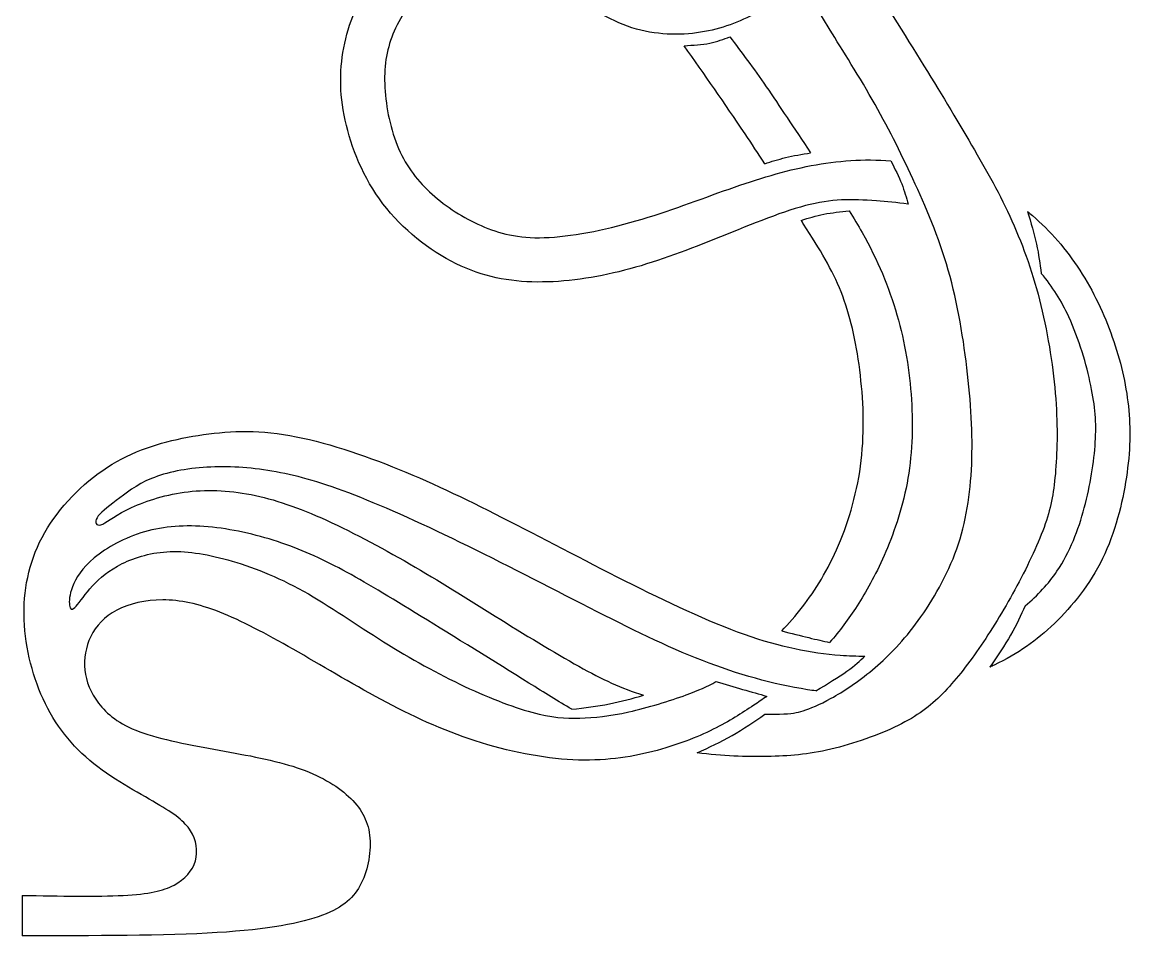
# Model space of a CAD drawing. Extents: x -11 to 8.6, y -2.9 to 35.2.
# Drawn here: x -3.737 to -0.462, y 4.728 to 7.426 of the extents above; entities that cross this region are included whole.
import ezdxf

# ---------------------------------------------------------------- set-up
doc = ezdxf.new("R2010")
doc.units = 0
doc.header["$MEASUREMENT"] = 0
doc.layers.add('LAYER_1', color=7, linetype='CONTINUOUS')

msp = doc.modelspace()

# ---------------------------------------------------------------- linework, layer by layer
at = {"layer": 'LAYER_1'}
for points, knots in [([(-1.12001, 6.8887), (-1.15253, 6.89321), (-1.18425, 6.8962), (-1.21341, 6.8984), (-1.21341, 6.8984), (-1.28734, 6.90402), (-1.34523, 6.90484), (-1.42319, 6.88435), (-1.42319, 6.88435), (-1.50116, 6.86384), (-1.59922, 6.82205), (-1.69165, 6.78508), (-1.69165, 6.78508), (-1.78408, 6.7481), (-1.8709, 6.71595), (-1.9581, 6.69346), (-1.9581, 6.69346), (-2.04529, 6.67095), (-2.13293, 6.65806), (-2.2157, 6.65886), (-2.2157, 6.65886), (-2.29849, 6.65968), (-2.37646, 6.67415), (-2.45522, 6.71272), (-2.45522, 6.71272), (-2.53398, 6.75131), (-2.61358, 6.81401), (-2.67143, 6.88996), (-2.67143, 6.88996), (-2.7293, 6.96591), (-2.76548, 7.05514), (-2.78316, 7.13672), (-2.78316, 7.13672), (-2.80084, 7.2183), (-2.80004, 7.29225), (-2.78438, 7.36378), (-2.78438, 7.36378), (-2.76871, 7.43532), (-2.73814, 7.50445), (-2.69556, 7.56271), (-2.69556, 7.56271), (-2.65297, 7.62098), (-2.59829, 7.66842), (-2.55288, 7.709), (-2.55288, 7.709), (-2.50748, 7.74959), (-2.4713, 7.78334), (-2.448, 7.80946), (-2.448, 7.80946), (-2.42469, 7.83558), (-2.41423, 7.85408), (-2.40942, 7.86974), (-2.40942, 7.86974), (-2.40459, 7.88542), (-2.40539, 7.8983), (-2.4098, 7.90833), (-2.4098, 7.90833), (-2.41423, 7.91837), (-2.42227, 7.92563), (-2.43592, 7.92522), (-2.43592, 7.92522), (-2.44959, 7.9248), (-2.46889, 7.91677), (-2.49581, 7.90753), (-2.49581, 7.90753), (-2.52274, 7.89828), (-2.55731, 7.88784), (-2.59267, 7.88303), (-2.59267, 7.88303), (-2.62803, 7.8782), (-2.66421, 7.879), (-2.70599, 7.88744), (-2.70599, 7.88744), (-2.74778, 7.89588), (-2.79523, 7.91195), (-2.84424, 7.94451), (-2.84424, 7.94451), (-2.89327, 7.97706), (-2.94393, 8.02609), (-2.98049, 8.08477), (-2.98049, 8.08477), (-3.01705, 8.14344), (-3.03958, 8.21175), (-3.04882, 8.27927), (-3.04882, 8.27927), (-3.05806, 8.34678), (-3.05402, 8.41351), (-3.0456, 8.47298), (-3.0456, 8.47298), (-3.03716, 8.53246), (-3.02429, 8.58472), (-2.99657, 8.6478), (-2.99657, 8.6478), (-2.96884, 8.7109), (-2.92623, 8.78485), (-2.86958, 8.85477), (-2.86958, 8.85477), (-2.81291, 8.92471), (-2.74217, 8.99062), (-2.6586, 9.04929), (-2.6586, 9.04929), (-2.57501, 9.10796), (-2.47853, 9.1594), (-2.39174, 9.19356), (-2.39174, 9.19356), (-2.30494, 9.22771), (-2.22775, 9.24459), (-2.12648, 9.25864), (-2.12648, 9.25864), (-2.02521, 9.27272), (-1.89982, 9.284), (-1.80258, 9.29082), (-1.80258, 9.29082), (-1.70532, 9.29765), (-1.63619, 9.30006), (-1.59439, 9.30126), (-1.59439, 9.30126), (-1.5526, 9.30246), (-1.53813, 9.30246), (-1.51964, 9.28518), (-1.51964, 9.28518), (-1.50116, 9.2679), (-1.47863, 9.23335), (-1.44287, 9.1791), (-1.44287, 9.1791), (-1.40711, 9.12484), (-1.35808, 9.05089), (-1.31588, 8.97133), (-1.31588, 8.97133), (-1.27369, 8.89175), (-1.23833, 8.80654), (-1.209, 8.73059), (-1.209, 8.73059), (-1.17965, 8.65464), (-1.15634, 8.58792), (-1.13906, 8.5156), (-1.13906, 8.5156), (-1.12178, 8.44326), (-1.11052, 8.36526), (-1.10691, 8.29133), (-1.10691, 8.29133), (-1.10328, 8.21739), (-1.10733, 8.14745), (-1.12018, 8.07633), (-1.12018, 8.07633), (-1.13303, 8.0052), (-1.15474, 7.93284), (-1.18206, 7.86735), (-1.18206, 7.86735), (-1.20938, 7.80184), (-1.24234, 7.74315), (-1.2801, 7.69132), (-1.2801, 7.69132), (-1.31789, 7.63948), (-1.3605, 7.59446), (-1.40751, 7.55589), (-1.40751, 7.55589), (-1.45454, 7.5173), (-1.50599, 7.48515), (-1.55743, 7.45823), (-1.55743, 7.45823), (-1.60887, 7.43131), (-1.6603, 7.40958), (-1.72138, 7.39833), (-1.72138, 7.39833), (-1.78246, 7.38709), (-1.85322, 7.38629), (-1.92274, 7.40597), (-1.92274, 7.40597), (-1.99225, 7.42567), (-2.06059, 7.46586), (-2.10036, 7.50443), (-2.10036, 7.50443), (-2.14015, 7.54302), (-2.15141, 7.58), (-2.16346, 7.623), (-2.16346, 7.623), (-2.17551, 7.666), (-2.1884, 7.71503), (-2.19884, 7.74396), (-2.19884, 7.74396), (-2.20928, 7.7729), (-2.21732, 7.78174), (-2.23258, 7.78615), (-2.23258, 7.78615), (-2.24785, 7.79058), (-2.27038, 7.79058), (-2.2981, 7.77613), (-2.2981, 7.77613), (-2.32583, 7.76165), (-2.35878, 7.73271), (-2.40298, 7.68971), (-2.40298, 7.68971), (-2.44718, 7.64671), (-2.50267, 7.58965), (-2.54647, 7.53781), (-2.54647, 7.53781), (-2.59027, 7.48597), (-2.62242, 7.43933), (-2.6421, 7.39071), (-2.6421, 7.39071), (-2.66179, 7.34208), (-2.66904, 7.29145), (-2.66584, 7.23278), (-2.66584, 7.23278), (-2.66261, 7.1741), (-2.64892, 7.10737), (-2.62523, 7.05273), (-2.62523, 7.05273), (-2.60151, 6.99807), (-2.56776, 6.95547), (-2.52596, 6.9181), (-2.52596, 6.9181), (-2.48417, 6.88072), (-2.43433, 6.84857), (-2.38129, 6.82527), (-2.38129, 6.82527), (-2.32823, 6.80196), (-2.27197, 6.78747), (-2.19481, 6.78988), (-2.19481, 6.78988), (-2.11766, 6.7923), (-2.01958, 6.8116), (-1.92394, 6.83933), (-1.92394, 6.83933), (-1.8283, 6.86705), (-1.73505, 6.90323), (-1.64906, 6.93336), (-1.64906, 6.93336), (-1.56306, 6.96351), (-1.48427, 6.98762), (-1.40631, 7.00248), (-1.40631, 7.00248), (-1.32835, 7.01735), (-1.25118, 7.023), (-1.17081, 7.01657)], [0, 0, 0, 0, 0.0166667, 0.0166667, 0.0166667, 0.0166667, 0.0333333, 0.0333333, 0.0333333, 0.0333333, 0.05, 0.05, 0.05, 0.05, 0.0666667, 0.0666667, 0.0666667, 0.0666667, 0.0833333, 0.0833333, 0.0833333, 0.0833333, 0.1, 0.1, 0.1, 0.1, 0.1166667, 0.1166667, 0.1166667, 0.1166667, 0.1333333, 0.1333333, 0.1333333, 0.1333333, 0.15, 0.15, 0.15, 0.15, 0.1666667, 0.1666667, 0.1666667, 0.1666667, 0.1833333, 0.1833333, 0.1833333, 0.1833333, 0.2, 0.2, 0.2, 0.2, 0.2166667, 0.2166667, 0.2166667, 0.2166667, 0.2333333, 0.2333333, 0.2333333, 0.2333333, 0.25, 0.25, 0.25, 0.25, 0.2666667, 0.2666667, 0.2666667, 0.2666667, 0.2833333, 0.2833333, 0.2833333, 0.2833333, 0.3, 0.3, 0.3, 0.3, 0.3166667, 0.3166667, 0.3166667, 0.3166667, 0.3333333, 0.3333333, 0.3333333, 0.3333333, 0.35, 0.35, 0.35, 0.35, 0.3666667, 0.3666667, 0.3666667, 0.3666667, 0.3833333, 0.3833333, 0.3833333, 0.3833333, 0.4, 0.4, 0.4, 0.4, 0.4166667, 0.4166667, 0.4166667, 0.4166667, 0.4333333, 0.4333333, 0.4333333, 0.4333333, 0.45, 0.45, 0.45, 0.45, 0.4666667, 0.4666667, 0.4666667, 0.4666667, 0.4833333, 0.4833333, 0.4833333, 0.4833333, 0.5, 0.5, 0.5, 0.5, 0.5166667, 0.5166667, 0.5166667, 0.5166667, 0.5333333, 0.5333333, 0.5333333, 0.5333333, 0.55, 0.55, 0.55, 0.55, 0.5666667, 0.5666667, 0.5666667, 0.5666667, 0.5833333, 0.5833333, 0.5833333, 0.5833333, 0.6, 0.6, 0.6, 0.6, 0.6166667, 0.6166667, 0.6166667, 0.6166667, 0.6333333, 0.6333333, 0.6333333, 0.6333333, 0.65, 0.65, 0.65, 0.65, 0.6666667, 0.6666667, 0.6666667, 0.6666667, 0.6833333, 0.6833333, 0.6833333, 0.6833333, 0.7, 0.7, 0.7, 0.7, 0.7166667, 0.7166667, 0.7166667, 0.7166667, 0.7333333, 0.7333333, 0.7333333, 0.7333333, 0.75, 0.75, 0.75, 0.75, 0.7666667, 0.7666667, 0.7666667, 0.7666667, 0.7833333, 0.7833333, 0.7833333, 0.7833333, 0.8, 0.8, 0.8, 0.8, 0.8166667, 0.8166667, 0.8166667, 0.8166667, 0.8333333, 0.8333333, 0.8333333, 0.8333333, 0.85, 0.85, 0.85, 0.85, 0.8666667, 0.8666667, 0.8666667, 0.8666667, 0.8833333, 0.8833333, 0.8833333, 0.8833333, 0.9, 0.9, 0.9, 0.9, 0.9166667, 0.9166667, 0.9166667, 0.9166667, 0.9333333, 0.9333333, 0.9333333, 0.9333333, 0.95, 0.95, 0.95, 0.95, 0.9666667, 0.9666667, 0.9666667, 0.9666667, 1, 1, 1, 1]), ([(-1.54301, 5.38236), (-1.52626, 5.38225), (-1.51161, 5.38251), (-1.49956, 5.38289), (-1.49956, 5.38289), (-1.46261, 5.38408), (-1.44971, 5.38652), (-1.42962, 5.39293), (-1.42962, 5.39293), (-1.40953, 5.39937), (-1.38219, 5.40983), (-1.34683, 5.42952), (-1.34683, 5.42952), (-1.31147, 5.4492), (-1.26806, 5.47815), (-1.22546, 5.51351), (-1.22546, 5.51351), (-1.18286, 5.54887), (-1.14107, 5.59068), (-1.09807, 5.64813), (-1.09807, 5.64813), (-1.05507, 5.7056), (-1.01085, 5.77877), (-0.98153, 5.85632), (-0.98153, 5.85632), (-0.9522, 5.93388), (-0.93771, 6.01586), (-0.9329, 6.10386), (-0.9329, 6.10386), (-0.92807, 6.19188), (-0.9329, 6.28593), (-0.94414, 6.3868), (-0.94414, 6.3868), (-0.95539, 6.48767), (-0.97309, 6.59538), (-1.00121, 6.69384), (-1.00121, 6.69384), (-1.02934, 6.7923), (-1.06794, 6.88152), (-1.10571, 6.96311), (-1.10571, 6.96311), (-1.14347, 7.04469), (-1.18046, 7.11864), (-1.22586, 7.1978), (-1.22586, 7.1978), (-1.27126, 7.27698), (-1.32514, 7.36137), (-1.35607, 7.4124), (-1.35607, 7.4124), (-1.38702, 7.46344), (-1.39506, 7.48114), (-1.4031, 7.49882), (-1.4031, 7.49882), (-1.37979, 7.51408), (-1.35647, 7.52937), (-1.33519, 7.54905), (-1.33519, 7.54905), (-1.31388, 7.56874), (-1.29458, 7.59285), (-1.27529, 7.61697), (-1.27529, 7.61697), (-1.20858, 7.51249), (-1.14187, 7.40798), (-1.084, 7.31474), (-1.084, 7.31474), (-1.02613, 7.22151), (-0.9771, 7.13953), (-0.93249, 7.06317), (-0.93249, 7.06317), (-0.88789, 6.98682), (-0.84768, 6.91608), (-0.81314, 6.83933), (-0.81314, 6.83933), (-0.77859, 6.76257), (-0.74962, 6.67977), (-0.72753, 6.58936), (-0.72753, 6.58936), (-0.70544, 6.49894), (-0.69015, 6.40086), (-0.68373, 6.31406), (-0.68373, 6.31406), (-0.6773, 6.22726), (-0.6797, 6.15169), (-0.68492, 6.09222), (-0.68492, 6.09222), (-0.69015, 6.03274), (-0.69819, 5.98934), (-0.71827, 5.9343), (-0.71827, 5.9343), (-0.73838, 5.87923), (-0.77053, 5.8125), (-0.80469, 5.74982), (-0.80469, 5.74982), (-0.83884, 5.68712), (-0.87502, 5.62845), (-0.91079, 5.57661), (-0.91079, 5.57661), (-0.94655, 5.52477), (-0.98193, 5.47975), (-1.01849, 5.44279), (-1.01849, 5.44279), (-1.05505, 5.40582), (-1.09286, 5.37686), (-1.14951, 5.34914), (-1.14951, 5.34914), (-1.20617, 5.32141), (-1.28173, 5.29487), (-1.34844, 5.27922), (-1.34844, 5.27922), (-1.41515, 5.26354), (-1.47302, 5.25871), (-1.5361, 5.25751), (-1.5361, 5.25751), (-1.59921, 5.2563), (-1.66754, 5.25873), (-1.74309, 5.26877)], [0, 0, 0, 0, 0.0333333, 0.0333333, 0.0333333, 0.0333333, 0.0666667, 0.0666667, 0.0666667, 0.0666667, 0.1, 0.1, 0.1, 0.1, 0.1333333, 0.1333333, 0.1333333, 0.1333333, 0.1666667, 0.1666667, 0.1666667, 0.1666667, 0.2, 0.2, 0.2, 0.2, 0.2333333, 0.2333333, 0.2333333, 0.2333333, 0.2666667, 0.2666667, 0.2666667, 0.2666667, 0.3, 0.3, 0.3, 0.3, 0.3333333, 0.3333333, 0.3333333, 0.3333333, 0.3666667, 0.3666667, 0.3666667, 0.3666667, 0.4, 0.4, 0.4, 0.4, 0.4333333, 0.4333333, 0.4333333, 0.4333333, 0.4666667, 0.4666667, 0.4666667, 0.4666667, 0.5, 0.5, 0.5, 0.5, 0.5333333, 0.5333333, 0.5333333, 0.5333333, 0.5666667, 0.5666667, 0.5666667, 0.5666667, 0.6, 0.6, 0.6, 0.6, 0.6333333, 0.6333333, 0.6333333, 0.6333333, 0.6666667, 0.6666667, 0.6666667, 0.6666667, 0.7, 0.7, 0.7, 0.7, 0.7333333, 0.7333333, 0.7333333, 0.7333333, 0.7666667, 0.7666667, 0.7666667, 0.7666667, 0.8, 0.8, 0.8, 0.8, 0.8333333, 0.8333333, 0.8333333, 0.8333333, 0.8666667, 0.8666667, 0.8666667, 0.8666667, 0.9, 0.9, 0.9, 0.9, 0.9333333, 0.9333333, 0.9333333, 0.9333333, 1, 1, 1, 1]), ([(-1.54316, 7.00802), (-1.56248, 7.0376), (-1.58216, 7.06744), (-1.60163, 7.09653), (-1.60163, 7.09653), (-1.66269, 7.18774), (-1.7222, 7.27217), (-1.78168, 7.35656), (-1.78168, 7.35656), (-1.75516, 7.35816), (-1.72862, 7.35977), (-1.70613, 7.36418), (-1.70613, 7.36418), (-1.68361, 7.36861), (-1.66511, 7.37584), (-1.64663, 7.38308), (-1.64663, 7.38308), (-1.61207, 7.33727), (-1.57751, 7.29143), (-1.53895, 7.23558), (-1.53895, 7.23558), (-1.50036, 7.17972), (-1.45774, 7.11381), (-1.40793, 7.04028)], [0, 0, 0, 0, 0.1428571, 0.1428571, 0.1428571, 0.1428571, 0.2857143, 0.2857143, 0.2857143, 0.2857143, 0.4285714, 0.4285714, 0.4285714, 0.4285714, 0.5714286, 0.5714286, 0.5714286, 0.5714286, 0.7142857, 0.7142857, 0.7142857, 0.7142857, 1, 1, 1, 1]), ([(-1.54316, 7.00802), (-1.52384, 7.01447), (-1.5045, 7.02094), (-1.48197, 7.0263), (-1.48197, 7.0263), (-1.45944, 7.03168), (-1.43367, 7.036), (-1.40793, 7.04028)], [0, 0, 0, 0, 0.3333333, 0.3333333, 0.3333333, 0.3333333, 1, 1, 1, 1]), ([(-1.17081, 7.01657), (-1.15906, 6.99325), (-1.14728, 6.96992), (-1.13883, 6.94862), (-1.13883, 6.94862), (-1.13037, 6.92731), (-1.12517, 6.90801), (-1.12001, 6.8887)], [0, 0, 0, 0, 0.3333333, 0.3333333, 0.3333333, 0.3333333, 1, 1, 1, 1]), ([(-1.43573, 6.84097), (-1.41404, 6.84764), (-1.39233, 6.85433), (-1.36871, 6.85899), (-1.36871, 6.85899), (-1.34506, 6.86368), (-1.31946, 6.86636), (-1.29388, 6.86904)], [0, 0, 0, 0, 0.3333333, 0.3333333, 0.3333333, 0.3333333, 1, 1, 1, 1]), ([(-1.29388, 6.86904), (-1.28056, 6.84769), (-1.26764, 6.8262), (-1.25561, 6.80477), (-1.25561, 6.80477), (-1.21022, 6.724), (-1.17643, 6.6436), (-1.15273, 6.56162), (-1.15273, 6.56162), (-1.12902, 6.47963), (-1.11533, 6.39604), (-1.11012, 6.31205), (-1.11012, 6.31205), (-1.10489, 6.22806), (-1.10813, 6.14365), (-1.12299, 6.06449), (-1.12299, 6.06449), (-1.13786, 5.98532), (-1.16438, 5.91137), (-1.1909, 5.85109), (-1.1909, 5.85109), (-1.21742, 5.79081), (-1.24396, 5.74417), (-1.27088, 5.70239), (-1.27088, 5.70239), (-1.29618, 5.66311), (-1.32184, 5.62808), (-1.35185, 5.59434)], [0, 0, 0, 0, 0.125, 0.125, 0.125, 0.125, 0.25, 0.25, 0.25, 0.25, 0.375, 0.375, 0.375, 0.375, 0.5, 0.5, 0.5, 0.5, 0.625, 0.625, 0.625, 0.625, 0.75, 0.75, 0.75, 0.75, 1, 1, 1, 1]), ([(-0.76681, 6.86703), (-0.76211, 6.86324), (-0.75744, 6.85934), (-0.75285, 6.8554), (-0.75285, 6.8554), (-0.69983, 6.81002), (-0.65236, 6.75532), (-0.61259, 6.69384), (-0.61259, 6.69384), (-0.5728, 6.63236), (-0.54065, 6.56403), (-0.51655, 6.49571), (-0.51655, 6.49571), (-0.49244, 6.42739), (-0.47634, 6.35906), (-0.46913, 6.29195), (-0.46913, 6.29195), (-0.46189, 6.22484), (-0.46349, 6.15893), (-0.47514, 6.08217), (-0.47514, 6.08217), (-0.48679, 6.00542), (-0.50851, 5.9178), (-0.54548, 5.84185), (-0.54548, 5.84185), (-0.58244, 5.7659), (-0.6347, 5.70159), (-0.68774, 5.65056), (-0.68774, 5.65056), (-0.74078, 5.59952), (-0.79466, 5.56172), (-0.86578, 5.52758), (-0.86578, 5.52758), (-0.86987, 5.52561), (-0.87404, 5.52366), (-0.87821, 5.52173)], [0, 0, 0, 0, 0.1, 0.1, 0.1, 0.1, 0.2, 0.2, 0.2, 0.2, 0.3, 0.3, 0.3, 0.3, 0.4, 0.4, 0.4, 0.4, 0.5, 0.5, 0.5, 0.5, 0.6, 0.6, 0.6, 0.6, 0.7, 0.7, 0.7, 0.7, 0.8, 0.8, 0.8, 0.8, 1, 1, 1, 1]), ([(-0.76681, 6.86703), (-0.7571, 6.83408), (-0.74736, 6.80112), (-0.74065, 6.7707), (-0.74065, 6.7707), (-0.73393, 6.74026), (-0.73019, 6.71232), (-0.72647, 6.68442)], [0, 0, 0, 0, 0.3333333, 0.3333333, 0.3333333, 0.3333333, 1, 1, 1, 1]), ([(-1.49336, 5.62857), (-1.47278, 5.64954), (-1.45239, 5.67276), (-1.43203, 5.69917), (-1.43203, 5.69917), (-1.39428, 5.74818), (-1.35647, 5.80849), (-1.32514, 5.88202), (-1.32514, 5.88202), (-1.29379, 5.95557), (-1.26888, 6.0424), (-1.25843, 6.13201), (-1.25843, 6.13201), (-1.24797, 6.22163), (-1.252, 6.31406), (-1.26284, 6.39925), (-1.26284, 6.39925), (-1.27369, 6.48445), (-1.29137, 6.56244), (-1.31789, 6.62953), (-1.31789, 6.62953), (-1.34441, 6.69665), (-1.37979, 6.75293), (-1.4288, 6.83009), (-1.4288, 6.83009), (-1.43108, 6.83368), (-1.43341, 6.8373), (-1.43573, 6.84097)], [0, 0, 0, 0, 0.125, 0.125, 0.125, 0.125, 0.25, 0.25, 0.25, 0.25, 0.375, 0.375, 0.375, 0.375, 0.5, 0.5, 0.5, 0.5, 0.625, 0.625, 0.625, 0.625, 0.75, 0.75, 0.75, 0.75, 1, 1, 1, 1]), ([(-0.77377, 5.70263), (-0.73666, 5.7332), (-0.70524, 5.76777), (-0.6801, 5.80487), (-0.6801, 5.80487), (-0.64113, 5.86232), (-0.617, 5.92586), (-0.59934, 5.99215), (-0.59934, 5.99215), (-0.58166, 6.05846), (-0.5704, 6.1276), (-0.56679, 6.18585), (-0.56679, 6.18585), (-0.56316, 6.24412), (-0.56719, 6.29157), (-0.58004, 6.35305), (-0.58004, 6.35305), (-0.59289, 6.41453), (-0.61461, 6.4901), (-0.64514, 6.55599), (-0.64514, 6.55599), (-0.667, 6.60318), (-0.69343, 6.64543), (-0.72647, 6.68442)], [0, 0, 0, 0, 0.1428571, 0.1428571, 0.1428571, 0.1428571, 0.2857143, 0.2857143, 0.2857143, 0.2857143, 0.4285714, 0.4285714, 0.4285714, 0.4285714, 0.5714286, 0.5714286, 0.5714286, 0.5714286, 0.7142857, 0.7142857, 0.7142857, 0.7142857, 1, 1, 1, 1]), ([(-3.73737, 4.84745), (-3.6264, 4.8455), (-3.51544, 4.84352), (-3.43907, 4.84736), (-3.43907, 4.84736), (-3.36268, 4.85121), (-3.32088, 4.86085), (-3.28875, 4.87813), (-3.28875, 4.87813), (-3.25659, 4.89541), (-3.23407, 4.92032), (-3.22563, 4.94925), (-3.22563, 4.94925), (-3.21719, 4.9782), (-3.22284, 5.01115), (-3.2401, 5.03847), (-3.2401, 5.03847), (-3.25738, 5.0658), (-3.28634, 5.08752), (-3.34058, 5.11926), (-3.34058, 5.11926), (-3.39483, 5.15101), (-3.47443, 5.1928), (-3.53791, 5.24624), (-3.53791, 5.24624), (-3.6014, 5.2997), (-3.64884, 5.36481), (-3.68178, 5.44197), (-3.68178, 5.44197), (-3.71473, 5.51912), (-3.73323, 5.60836), (-3.73163, 5.69315), (-3.73163, 5.69315), (-3.73002, 5.77795), (-3.7083, 5.85833), (-3.66249, 5.93268), (-3.66249, 5.93268), (-3.61669, 6.00702), (-3.54673, 6.07536), (-3.4716, 6.12076), (-3.4716, 6.12076), (-3.39645, 6.16616), (-3.31605, 6.18869), (-3.23328, 6.20315), (-3.23328, 6.20315), (-3.15049, 6.2176), (-3.06528, 6.22405), (-2.96564, 6.20878), (-2.96564, 6.20878), (-2.86597, 6.1935), (-2.75181, 6.15652), (-2.64373, 6.11352), (-2.64373, 6.11352), (-2.53562, 6.07053), (-2.43351, 6.0215), (-2.31979, 5.96362), (-2.31979, 5.96362), (-2.20606, 5.90575), (-2.08067, 5.83904), (-1.95689, 5.77676), (-1.95689, 5.77676), (-1.83311, 5.71446), (-1.71094, 5.65657), (-1.60444, 5.6188), (-1.60444, 5.6188), (-1.49794, 5.58102), (-1.40711, 5.56334), (-1.32031, 5.55691), (-1.32031, 5.55691), (-1.29578, 5.55508), (-1.27159, 5.55417), (-1.24764, 5.55417)], [0, 0, 0, 0, 0.0526316, 0.0526316, 0.0526316, 0.0526316, 0.1052632, 0.1052632, 0.1052632, 0.1052632, 0.1578947, 0.1578947, 0.1578947, 0.1578947, 0.2105263, 0.2105263, 0.2105263, 0.2105263, 0.2631579, 0.2631579, 0.2631579, 0.2631579, 0.3157895, 0.3157895, 0.3157895, 0.3157895, 0.3684211, 0.3684211, 0.3684211, 0.3684211, 0.4210526, 0.4210526, 0.4210526, 0.4210526, 0.4736842, 0.4736842, 0.4736842, 0.4736842, 0.5263158, 0.5263158, 0.5263158, 0.5263158, 0.5789474, 0.5789474, 0.5789474, 0.5789474, 0.6315789, 0.6315789, 0.6315789, 0.6315789, 0.6842105, 0.6842105, 0.6842105, 0.6842105, 0.7368421, 0.7368421, 0.7368421, 0.7368421, 0.7894737, 0.7894737, 0.7894737, 0.7894737, 0.8421053, 0.8421053, 0.8421053, 0.8421053, 0.8947368, 0.8947368, 0.8947368, 0.8947368, 1, 1, 1, 1]), ([(-1.39253, 5.45124), (-1.40058, 5.45234), (-1.40866, 5.45356), (-1.41675, 5.45482), (-1.41675, 5.45482), (-1.51881, 5.47089), (-1.62254, 5.49985), (-1.72782, 5.54083), (-1.72782, 5.54083), (-1.83311, 5.58182), (-1.94002, 5.63488), (-2.06137, 5.69676), (-2.06137, 5.69676), (-2.18275, 5.75864), (-2.31859, 5.8294), (-2.44317, 5.89008), (-2.44317, 5.89008), (-2.56776, 5.95076), (-2.68109, 6.00139), (-2.77232, 6.03595), (-2.77232, 6.03595), (-2.86355, 6.07051), (-2.93268, 6.08901), (-2.99937, 6.10026), (-2.99937, 6.10026), (-3.06608, 6.1115), (-3.13041, 6.11555), (-3.19149, 6.11194), (-3.19149, 6.11194), (-3.25257, 6.10831), (-3.31044, 6.09705), (-3.35544, 6.07856), (-3.35544, 6.07856), (-3.40046, 6.06008), (-3.43261, 6.03435), (-3.45953, 6.01346), (-3.45953, 6.01346), (-3.48646, 5.99255), (-3.50818, 5.97647), (-3.51622, 5.96282), (-3.51622, 5.96282), (-3.52426, 5.94915), (-3.51861, 5.93789), (-3.50496, 5.9419), (-3.50496, 5.9419), (-3.4913, 5.94593), (-3.46958, 5.96523), (-3.42981, 5.98532), (-3.42981, 5.98532), (-3.39002, 6.0054), (-3.33215, 6.02633), (-3.27026, 6.03637), (-3.27026, 6.03637), (-3.20837, 6.04641), (-3.14246, 6.04561), (-3.07414, 6.03356), (-3.07414, 6.03356), (-3.00583, 6.0215), (-2.93507, 5.99818), (-2.8535, 5.96202), (-2.8535, 5.96202), (-2.77192, 5.92584), (-2.67947, 5.87681), (-2.59267, 5.82658), (-2.59267, 5.82658), (-2.50588, 5.77634), (-2.42467, 5.7249), (-2.33948, 5.67186), (-2.33948, 5.67186), (-2.25429, 5.61882), (-2.16506, 5.56414), (-2.09274, 5.52397), (-2.09274, 5.52397), (-2.02251, 5.48496), (-1.96818, 5.45954), (-1.90146, 5.43863)], [0, 0, 0, 0, 0.05, 0.05, 0.05, 0.05, 0.1, 0.1, 0.1, 0.1, 0.15, 0.15, 0.15, 0.15, 0.2, 0.2, 0.2, 0.2, 0.25, 0.25, 0.25, 0.25, 0.3, 0.3, 0.3, 0.3, 0.35, 0.35, 0.35, 0.35, 0.4, 0.4, 0.4, 0.4, 0.45, 0.45, 0.45, 0.45, 0.5, 0.5, 0.5, 0.5, 0.55, 0.55, 0.55, 0.55, 0.6, 0.6, 0.6, 0.6, 0.65, 0.65, 0.65, 0.65, 0.7, 0.7, 0.7, 0.7, 0.75, 0.75, 0.75, 0.75, 0.8, 0.8, 0.8, 0.8, 0.85, 0.85, 0.85, 0.85, 0.9, 0.9, 0.9, 0.9, 1, 1, 1, 1]), ([(-2.11374, 5.39718), (-2.15282, 5.41998), (-2.19419, 5.44588), (-2.24022, 5.47452), (-2.24022, 5.47452), (-2.34026, 5.5368), (-2.46248, 5.61237), (-2.55851, 5.67144), (-2.55851, 5.67144), (-2.65455, 5.73052), (-2.72451, 5.77313), (-2.79, 5.80809), (-2.79, 5.80809), (-2.85551, 5.84305), (-2.9166, 5.87039), (-2.9829, 5.89208), (-2.9829, 5.89208), (-3.04921, 5.91379), (-3.12077, 5.92987), (-3.18786, 5.9359), (-3.18786, 5.9359), (-3.25497, 5.94193), (-3.31769, 5.93789), (-3.37595, 5.92103), (-3.37595, 5.92103), (-3.43422, 5.90415), (-3.48808, 5.87439), (-3.52424, 5.84426), (-3.52424, 5.84426), (-3.5604, 5.81413), (-3.5789, 5.78356), (-3.58855, 5.75906), (-3.58855, 5.75906), (-3.59819, 5.73455), (-3.59899, 5.71605), (-3.59739, 5.7044), (-3.59739, 5.7044), (-3.59578, 5.69275), (-3.59175, 5.68792), (-3.58211, 5.69716), (-3.58211, 5.69716), (-3.57247, 5.7064), (-3.5572, 5.72973), (-3.53711, 5.75303), (-3.53711, 5.75303), (-3.517, 5.77634), (-3.49209, 5.79965), (-3.45593, 5.81974), (-3.45593, 5.81974), (-3.41976, 5.83984), (-3.37232, 5.85672), (-3.31968, 5.86153), (-3.31968, 5.86153), (-3.26704, 5.86637), (-3.20917, 5.85913), (-3.14206, 5.84145), (-3.14206, 5.84145), (-3.07494, 5.82377), (-2.99857, 5.79563), (-2.92102, 5.75385), (-2.92102, 5.75385), (-2.84346, 5.71205), (-2.76466, 5.65657), (-2.6847, 5.60595), (-2.6847, 5.60595), (-2.60474, 5.55532), (-2.52354, 5.50948), (-2.44478, 5.47171), (-2.44478, 5.47171), (-2.36602, 5.43395), (-2.28965, 5.40418), (-2.23138, 5.38812), (-2.23138, 5.38812), (-2.1731, 5.37205), (-2.13291, 5.36962), (-2.08991, 5.37083), (-2.08991, 5.37083), (-2.04692, 5.37203), (-2.00109, 5.37688), (-1.94525, 5.38933), (-1.94525, 5.38933), (-1.88938, 5.40177), (-1.82347, 5.42188), (-1.77526, 5.43956), (-1.77526, 5.43956), (-1.73933, 5.45274), (-1.71318, 5.46457), (-1.68759, 5.47888)], [0, 0, 0, 0, 0.0434783, 0.0434783, 0.0434783, 0.0434783, 0.0869565, 0.0869565, 0.0869565, 0.0869565, 0.1304348, 0.1304348, 0.1304348, 0.1304348, 0.173913, 0.173913, 0.173913, 0.173913, 0.2173913, 0.2173913, 0.2173913, 0.2173913, 0.2608696, 0.2608696, 0.2608696, 0.2608696, 0.3043478, 0.3043478, 0.3043478, 0.3043478, 0.3478261, 0.3478261, 0.3478261, 0.3478261, 0.3913043, 0.3913043, 0.3913043, 0.3913043, 0.4347826, 0.4347826, 0.4347826, 0.4347826, 0.4782609, 0.4782609, 0.4782609, 0.4782609, 0.5217391, 0.5217391, 0.5217391, 0.5217391, 0.5652174, 0.5652174, 0.5652174, 0.5652174, 0.6086957, 0.6086957, 0.6086957, 0.6086957, 0.6521739, 0.6521739, 0.6521739, 0.6521739, 0.6956522, 0.6956522, 0.6956522, 0.6956522, 0.7391304, 0.7391304, 0.7391304, 0.7391304, 0.7826087, 0.7826087, 0.7826087, 0.7826087, 0.826087, 0.826087, 0.826087, 0.826087, 0.8695652, 0.8695652, 0.8695652, 0.8695652, 0.9130435, 0.9130435, 0.9130435, 0.9130435, 1, 1, 1, 1]), ([(-1.53694, 5.43529), (-1.55003, 5.42633), (-1.56304, 5.41761), (-1.57591, 5.40903), (-1.57591, 5.40903), (-1.61207, 5.38495), (-1.64745, 5.36158), (-1.69566, 5.33789), (-1.69566, 5.33789), (-1.74389, 5.31418), (-1.80499, 5.29006), (-1.87411, 5.27238), (-1.87411, 5.27238), (-1.94322, 5.2547), (-2.0204, 5.24344), (-2.11, 5.24785), (-2.11, 5.24785), (-2.19962, 5.25228), (-2.30171, 5.27238), (-2.39855, 5.30371), (-2.39855, 5.30371), (-2.49541, 5.33506), (-2.58704, 5.37768), (-2.67706, 5.42589), (-2.67706, 5.42589), (-2.76709, 5.47412), (-2.85551, 5.52798), (-2.93627, 5.57418), (-2.93627, 5.57418), (-3.01705, 5.62039), (-3.09022, 5.659), (-3.1537, 5.68389), (-3.1537, 5.68389), (-3.21719, 5.70881), (-3.27107, 5.72009), (-3.32208, 5.72009), (-3.32208, 5.72009), (-3.37312, 5.72009), (-3.42137, 5.70881), (-3.45793, 5.68953), (-3.45793, 5.68953), (-3.49449, 5.67024), (-3.51941, 5.64292), (-3.53467, 5.61199), (-3.53467, 5.61199), (-3.54994, 5.58104), (-3.55559, 5.54646), (-3.55198, 5.5127), (-3.55198, 5.5127), (-3.54836, 5.47895), (-3.53549, 5.44599), (-3.51139, 5.41466), (-3.51139, 5.41466), (-3.48728, 5.38331), (-3.4519, 5.35355), (-3.39002, 5.33065), (-3.39002, 5.33065), (-3.32814, 5.30774), (-3.2397, 5.29167), (-3.15532, 5.27641), (-3.15532, 5.27641), (-3.07093, 5.26113), (-2.99053, 5.24664), (-2.92504, 5.22455), (-2.92504, 5.22455), (-2.85954, 5.20246), (-2.80888, 5.1727), (-2.77312, 5.13976), (-2.77312, 5.13976), (-2.73736, 5.10681), (-2.71645, 5.07063), (-2.71084, 5.02522), (-2.71084, 5.02522), (-2.70521, 4.97982), (-2.71485, 4.92514), (-2.73534, 4.88336), (-2.73534, 4.88336), (-2.75582, 4.84157), (-2.78719, 4.81262), (-2.85028, 4.78893), (-2.85028, 4.78893), (-2.91336, 4.76521), (-3.00823, 4.74671), (-3.16136, 4.73745), (-3.16136, 4.73745), (-3.3145, 4.72819), (-3.52594, 4.72814), (-3.73737, 4.7281)], [0, 0, 0, 0, 0.0434783, 0.0434783, 0.0434783, 0.0434783, 0.0869565, 0.0869565, 0.0869565, 0.0869565, 0.1304348, 0.1304348, 0.1304348, 0.1304348, 0.173913, 0.173913, 0.173913, 0.173913, 0.2173913, 0.2173913, 0.2173913, 0.2173913, 0.2608696, 0.2608696, 0.2608696, 0.2608696, 0.3043478, 0.3043478, 0.3043478, 0.3043478, 0.3478261, 0.3478261, 0.3478261, 0.3478261, 0.3913043, 0.3913043, 0.3913043, 0.3913043, 0.4347826, 0.4347826, 0.4347826, 0.4347826, 0.4782609, 0.4782609, 0.4782609, 0.4782609, 0.5217391, 0.5217391, 0.5217391, 0.5217391, 0.5652174, 0.5652174, 0.5652174, 0.5652174, 0.6086957, 0.6086957, 0.6086957, 0.6086957, 0.6521739, 0.6521739, 0.6521739, 0.6521739, 0.6956522, 0.6956522, 0.6956522, 0.6956522, 0.7391304, 0.7391304, 0.7391304, 0.7391304, 0.7826087, 0.7826087, 0.7826087, 0.7826087, 0.826087, 0.826087, 0.826087, 0.826087, 0.8695652, 0.8695652, 0.8695652, 0.8695652, 0.9130435, 0.9130435, 0.9130435, 0.9130435, 1, 1, 1, 1]), ([(-0.77377, 5.70263), (-0.78664, 5.67442), (-0.79951, 5.6462), (-0.81692, 5.61605), (-0.81692, 5.61605), (-0.83432, 5.5859), (-0.85627, 5.55381), (-0.87821, 5.52173)], [0, 0, 0, 0, 0.3333333, 0.3333333, 0.3333333, 0.3333333, 1, 1, 1, 1]), ([(-1.49336, 5.62857), (-1.46531, 5.62143), (-1.43724, 5.61428), (-1.41367, 5.60858), (-1.41367, 5.60858), (-1.39009, 5.60287), (-1.37095, 5.59861), (-1.35185, 5.59434)], [0, 0, 0, 0, 0.3333333, 0.3333333, 0.3333333, 0.3333333, 1, 1, 1, 1]), ([(-1.39253, 5.45124), (-1.3587, 5.47186), (-1.32487, 5.49249), (-1.30074, 5.50962), (-1.30074, 5.50962), (-1.27659, 5.52678), (-1.2621, 5.54048), (-1.24764, 5.55415)], [0, 0, 0, 0, 0.3333333, 0.3333333, 0.3333333, 0.3333333, 1, 1, 1, 1]), ([(-1.68759, 5.47888), (-1.6607, 5.471), (-1.63382, 5.46309), (-1.60872, 5.45584), (-1.60872, 5.45584), (-1.5836, 5.44858), (-1.56027, 5.44193), (-1.53694, 5.43529)], [0, 0, 0, 0, 0.3333333, 0.3333333, 0.3333333, 0.3333333, 1, 1, 1, 1]), ([(-2.11372, 5.3972), (-2.07581, 5.40167), (-2.03789, 5.40615), (-2.00253, 5.41304), (-2.00253, 5.41304), (-1.96716, 5.41995), (-1.93429, 5.4293), (-1.90146, 5.43863)], [0, 0, 0, 0, 0.3333333, 0.3333333, 0.3333333, 0.3333333, 1, 1, 1, 1]), ([(-1.74309, 5.26877), (-1.70815, 5.2847), (-1.67321, 5.30063), (-1.63987, 5.31955), (-1.63987, 5.31955), (-1.60651, 5.33849), (-1.57476, 5.36042), (-1.54301, 5.38234)], [0, 0, 0, 0, 0.3333333, 0.3333333, 0.3333333, 0.3333333, 1, 1, 1, 1])]:
    msp.add_open_spline(points, degree=3, knots=knots, dxfattribs=at)
msp.add_open_spline([(-3.73737, 4.84745), (-3.73737, 4.84745), (-3.73737, 4.7281), (-3.73737, 4.7281)], degree=3, dxfattribs=at)

doc.saveas('drawing.dxf')
